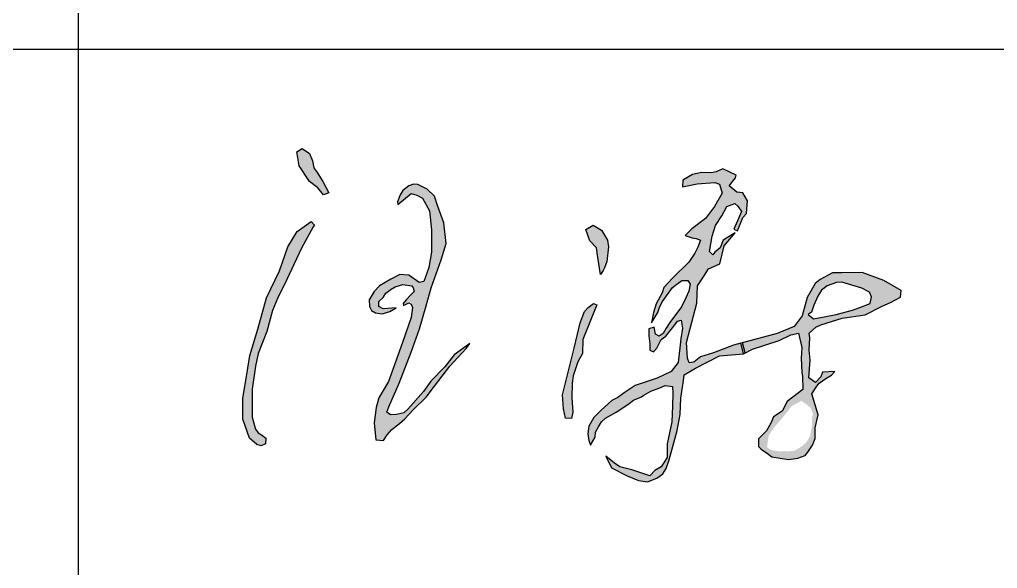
# Model space of a CAD drawing. Extents: x 1036631 to 1215829, y 649019 to 896649.
# Drawn here: x 1210614 to 1213756, y 764586 to 766350 of the extents above; entities that cross this region are included whole.
import ezdxf

# ---------------------------------------------------------------- set-up
doc = ezdxf.new("R2010")
doc.units = 0
doc.header["$LTSCALE"] = 1000
doc.header["$MEASUREMENT"] = 0
doc.layers.add('PUB_TEXT', color=7, linetype='Continuous')
doc.layers.add('图框', color=7, linetype='Continuous')

msp = doc.modelspace()

# ---------------------------------------------------------------- hatches: boundary and pattern name
at = {"layer": 'PUB_TEXT'}
h = msp.add_hatch(color=4, dxfattribs=at)
h.paths.add_polyline_path([(1211520.3, 765614.8), (1211560.8, 765690.6), (1211550.9, 765700.6), (1211506.6, 765668.7), (1211476.1, 765619.1), (1211449.9, 765542.4), (1211408.3, 765455.5), (1211379.9, 765354.7), (1211353.8, 765270.8), (1211343.4, 765202.5), (1211331.8, 765133.3), (1211332.3, 765066.1), (1211353.6, 765004.4), (1211376.4, 764984.7), (1211390.5, 764980.6), (1211404.2, 764986.2), (1211406.2, 765004.9), (1211391.6, 765015.5), (1211374.6, 765025.7), (1211361.6, 765071.8), (1211362.3, 765162.1), (1211373, 765236.2), (1211380.7, 765276.5), (1211408.7, 765347.8), (1211426.7, 765415), (1211443, 765453), (1211472.7, 765515)])
h.paths.add_polyline_path([(1211570.7, 765858.1), (1211560.1, 765873.5), (1211556.1, 765896.2), (1211545.5, 765919.8), (1211522.8, 765935.2), (1211505.8, 765924.6), (1211513.1, 765880), (1211546.3, 765828.9), (1211573.1, 765809.5), (1211591, 765786.8), (1211608, 765792.5), (1211588.5, 765829.8)])
h = msp.add_hatch(color=4, dxfattribs=at)
h.paths.add_polyline_path([(1212786.4, 765230.1), (1212863.4, 765269.6), (1212940.8, 765275.6), (1212931.7, 765309.7), (1212908, 765303.4), (1212843.8, 765279.3), (1212802.7, 765266), (1212780.4, 765249), (1212766.2, 765247.2), (1212759.9, 765261.5), (1212757.2, 765312.3), (1212768.8, 765356.9), (1212790.3, 765438.9), (1212792.7, 765494.1), (1212809.6, 765520.2), (1212828.4, 765549.1), (1212863.8, 765565.2), (1212878.6, 765622.3), (1212913.2, 765664.5), (1212874.7, 765641.2), (1212865, 765616.5), (1212848.1, 765602), (1212841.9, 765594.1), (1212830.9, 765604.6), (1212839.3, 765653.9), (1212849.9, 765688.2), (1212871, 765719.4), (1212886.9, 765749.4), (1212912.4, 765759), (1212921.6, 765749.8), (1212933.5, 765732.6), (1212921.2, 765702.7), (1212912.4, 765684.2), (1212909.3, 765676.3), (1212921.2, 765670.6), (1212937.9, 765714.2), (1212950.3, 765726.9), (1212953.4, 765767.4), (1212937.7, 765792.8), (1212919.3, 765795.1), (1212894.8, 765815.1), (1212914.9, 765841.2), (1212916.5, 765850.1), (1212873.7, 765869.6), (1212852.5, 765860.2), (1212837.5, 765856.8), (1212806.8, 765857.9), (1212776.2, 765852.4), (1212745.6, 765834), (1212744.4, 765811.9), (1212791.7, 765822.1), (1212848, 765826), (1212863.4, 765820.9), (1212872.3, 765791.5), (1212846.7, 765749.3), (1212818.6, 765710.9), (1212773.8, 765677.7), (1212753.3, 765655.9), (1212775.6, 765648.1), (1212788.5, 765646.3), (1212802.7, 765641.4), (1212793.4, 765618.8), (1212783.6, 765598.8), (1212764.5, 765570.4), (1212713.6, 765520.1), (1212684.2, 765488.4), (1212678.9, 765472.2), (1212659.7, 765436.7), (1212655.3, 765422.2), (1212651.1, 765408.1), (1212644.9, 765375.3), (1212665, 765408.8), (1212671.7, 765427.7), (1212680, 765444.2), (1212693.4, 765462), (1212701.3, 765474.2), (1212712.4, 765489.2), (1212726.2, 765499.4), (1212742.3, 765511.6), (1212761.3, 765510.9), (1212768.8, 765499.8), (1212764.4, 765476.6), (1212755, 765456.1), (1212741.1, 765426.5), (1212704.1, 765376.5), (1212691.4, 765358.7), (1212682, 765341), (1212669.4, 765332.7), (1212657.9, 765339.4), (1212652.8, 765361.9), (1212636.2, 765356.5), (1212636.2, 765333.1), (1212639.7, 765307.7), (1212639.7, 765287.3), (1212650.7, 765281.8), (1212661.7, 765293.7), (1212675.7, 765321.7), (1212691.1, 765332.1), (1212716.1, 765365), (1212728, 765381), (1212740, 765383.5), (1212744, 765358), (1212738.5, 765324.1), (1212730.5, 765247.5), (1212708, 765218.6), (1212663.1, 765197.2), (1212592.4, 765174.3), (1212560.2, 765152.3), (1212536.3, 765135.3), (1212517.4, 765125.8), (1212482.6, 765095.1), (1212459.3, 765071.3), (1212442.9, 765043.6), (1212439.8, 765018.4), (1212443.6, 764997.7), (1212449.2, 764982.6), (1212463.7, 765007.8), (1212464.3, 765024.1), (1212474.4, 765041.1), (1212484.5, 765056.8), (1212497.1, 765068.8), (1212531.1, 765088.3), (1212539.3, 765093.9), (1212572.6, 765116.6), (1212586.5, 765126.6), (1212612.3, 765137.3), (1212620.5, 765142.4), (1212643.1, 765155.6), (1212671.5, 765166.9), (1212689.1, 765173.8), (1212711.8, 765170.7), (1212713, 765149.3), (1212711.8, 765107.8), (1212710.5, 765057.4), (1212695.4, 764986), (1212695.4, 764943), (1212675.7, 764912.6), (1212655.1, 764901), (1212639, 764884), (1212581.7, 764902.8), (1212543.2, 764912.6), (1212526.2, 764924.3), (1212498.5, 764946.6), (1212516.4, 764909.9), (1212566.2, 764883.4), (1212603.3, 764868.4), (1212631.6, 764864.9), (1212662.2, 764876.4), (1212681.6, 764890.5), (1212691.8, 764907.7), (1212702, 764934.7), (1212727.2, 765029.3), (1212736.6, 765080.8), (1212739.1, 765133), (1212744.1, 765168.8), (1212746, 765181.4), (1212749.8, 765207.7)])
h.paths.add_polyline_path([(1213054.4, 765318.8), (1213092.6, 765336.9), (1213116.7, 765341.9), (1213127.5, 765296.3), (1213126.1, 765261.7), (1213128.2, 765215.8), (1213129.7, 765203.8), (1213131.1, 765160.7), (1213080.8, 765122.9), (1213064.5, 765091.9), (1213036.3, 765072.9), (1213027.8, 765053.1), (1213013.7, 765028.4), (1212988.2, 765003), (1212988.2, 764977.6), (1212996.7, 764969.8), (1213017.9, 764955), (1213031.3, 764945.1), (1213085, 764936), (1213115.4, 764940.2), (1213138.7, 764948.7), (1213147.1, 764959.3), (1213162, 764982.5), (1213171.1, 765003.7), (1213171.1, 765037.6), (1213180.3, 765079.9), (1213159.8, 765147.6), (1213175.4, 765171.6), (1213183.1, 765181.5), (1213205, 765196.3), (1213223.4, 765206.9), (1213233.3, 765218.9), (1213194.2, 765216.3), (1213189, 765202), (1213171.2, 765183.8), (1213149.9, 765198.8), (1213154.8, 765254.9), (1213151.8, 765287.6), (1213153.3, 765326.8), (1213151.3, 765342.6), (1213172.6, 765361), (1213189, 765369.4), (1213256.9, 765389.9), (1213331, 765401.5), (1213386.3, 765429.1), (1213413.1, 765440.7), (1213444.3, 765457.6), (1213447, 765479), (1213390.8, 765511.1), (1213321.2, 765537), (1213255.2, 765536.1), (1213226.6, 765536.1), (1213186.5, 765514.7), (1213170.4, 765501.3), (1213144.5, 765456.8), (1213129.3, 765397.9), (1213103.5, 765364), (1213048.1, 765340.9), (1212937.2, 765311.2), (1212945.9, 765278.4), (1212968.9, 765290.7)])
h.paths.add_polyline_path([(1213148.1, 765402.2), (1213159.1, 765409.9), (1213166, 765431.7), (1213179.1, 765461.1), (1213190.4, 765480.4), (1213209.1, 765494.2), (1213239.1, 765504.8), (1213256, 765506), (1213320.1, 765487.1), (1213344.8, 765474.3), (1213351.7, 765459), (1213347.3, 765437.3), (1213314.6, 765424.4), (1213290.9, 765416.5), (1213238.5, 765401.7), (1213199.5, 765394.8), (1213164.9, 765388.4)], flags=16)
h.paths.add_polyline_path([(1213111.8, 765117), (1213126.8, 765124.8), (1213155.2, 765103.6), (1213163.5, 765083.6), (1213160.2, 765068.1), (1213160.2, 765044.7), (1213154.6, 765012), (1213144, 764994.2), (1213130.7, 764980.3), (1213102.3, 764963.1), (1213054, 764962.5), (1213037.8, 764964.7), (1213023.9, 764968.6), (1213015.6, 764976.4), (1213021.7, 765014.2), (1213040, 765040.9), (1213063.4, 765067.5), (1213095.1, 765107.5)], flags=16)
h.paths.add_polyline_path([(1212937.2, 765311.2), (1212931.7, 765309.7), (1212940.8, 765275.6), (1212945.9, 765278.4)], flags=17)
msp.add_hatch(color=4, dxfattribs=at).paths.add_polyline_path([(1211876.7, 765425.1), (1211872.2, 765392.5), (1211844.6, 765312.6), (1211799.3, 765186.8), (1211768.5, 765134.5), (1211760.6, 765103.7), (1211753.4, 765053.6), (1211759.2, 764999.2), (1211783.5, 764997), (1211795, 765014.9), (1211810.1, 765032.1), (1211835.2, 765051.5), (1211852.4, 765067.2), (1211878.9, 765095.9), (1211921.2, 765136.7), (1211947.7, 765171.8), (1211997.2, 765236.3), (1212022.3, 765264.2), (1212050.3, 765293.6), (1212061, 765308.6), (1212010.9, 765272.9), (1211980.3, 765234.2), (1211936, 765187.6), (1211912.7, 765154.3), (1211862.2, 765097.4), (1211848.8, 765085.8), (1211826, 765080.4), (1211806.3, 765079.6), (1211794.2, 765088.1), (1211800.5, 765105.5), (1211833.7, 765181.8), (1211872.6, 765281), (1211899.2, 765355.6), (1211920.7, 765430.2), (1211936.5, 765487.8), (1211969.5, 765577.9), (1211984.6, 765629.7), (1211977.7, 765696.1), (1211957.1, 765752.3), (1211948.1, 765782.4), (1211923.5, 765804.5), (1211893.8, 765820.1), (1211880.2, 765821.1), (1211864.7, 765815.6), (1211845.6, 765801), (1211837.5, 765787), (1211828.5, 765764.4), (1211829.8, 765755), (1211872.2, 765790.4), (1211890.4, 765785), (1211909.5, 765775.9), (1211931.2, 765734.9), (1211938.4, 765673.9), (1211937.8, 765601.9), (1211929.8, 765552.6), (1211913.6, 765508.3), (1211898, 765505.4), (1211865.5, 765528.4), (1211836, 765530.4), (1211807.4, 765515.5), (1211770.7, 765494.2), (1211754, 765476.1), (1211738, 765448.8), (1211738.7, 765428.2), (1211745.5, 765414.4), (1211757.9, 765407), (1211779.5, 765404.2), (1211804.4, 765411.9), (1211824.2, 765423.3), (1211782.7, 765420.5), (1211768.2, 765428.2), (1211768.5, 765444.2), (1211783.1, 765456.6), (1211790.9, 765470.1), (1211816.2, 765489.8), (1211846.2, 765498.1), (1211878.2, 765493.3), (1211882.7, 765476.1), (1211871.7, 765465.1), (1211856.8, 765448.8), (1211846.6, 765437.5), (1211848, 765430.7), (1211870.5, 765442)])
h = msp.add_hatch(color=4, dxfattribs=at)
h.paths.add_polyline_path([(1212458.9, 765437.1), (1212441.4, 765424.1), (1212429.4, 765411.6), (1212415.3, 765375.6), (1212395.8, 765294.2), (1212381.7, 765233.4), (1212359.1, 765144.4), (1212362.5, 765098.8), (1212368.7, 765068.9), (1212387.9, 765067.8), (1212391.8, 765088.6), (1212389, 765134.2), (1212389.4, 765181.9), (1212392.6, 765204.9), (1212408.5, 765250.1), (1212423.3, 765276.4), (1212424.5, 765322), (1212468.8, 765433.2)])
h.paths.add_polyline_path([(1212468, 765616.2), (1212472.7, 765584.9), (1212480.8, 765531.1), (1212489.6, 765543.2), (1212493.6, 765552), (1212501.6, 765572), (1212506.4, 765619.4), (1212503.2, 765641), (1212484, 765673.1), (1212457.5, 765689.1), (1212433.4, 765675.5), (1212446.2, 765638.6)])

# ---------------------------------------------------------------- linework, layer by layer
at = {"layer": 'PUB_TEXT', "color": 4}
for p, q in [((1212940.8, 765275.6), (1212931.7, 765309.7)), ((1212945.9, 765278.4), (1212937.2, 765311.2))]:
    msp.add_line(p, q, dxfattribs=at)
for points in [[(1211546.3, 765828.9), (1211513.1, 765880), (1211505.8, 765924.6), (1211522.8, 765935.2), (1211545.5, 765919.8), (1211556.1, 765896.2), (1211560.1, 765873.5), (1211570.7, 765858.1), (1211588.5, 765829.8), (1211608, 765792.5), (1211591, 765786.8), (1211573.1, 765809.5), (1211546.3, 765828.9)], [(1211829.8, 765755), (1211872.2, 765790.4), (1211890.4, 765785), (1211909.5, 765775.9), (1211931.2, 765734.9), (1211938.4, 765673.9), (1211937.8, 765601.9), (1211929.8, 765552.6), (1211913.6, 765508.3), (1211898, 765505.4), (1211865.5, 765528.4), (1211836, 765530.4), (1211807.4, 765515.5), (1211770.7, 765494.2), (1211754, 765476.1), (1211738, 765448.8), (1211738.7, 765428.2), (1211745.5, 765414.4), (1211757.9, 765407), (1211779.5, 765404.2), (1211804.4, 765411.9), (1211824.2, 765423.3), (1211782.7, 765420.5), (1211768.2, 765428.2), (1211768.5, 765444.2), (1211783.1, 765456.6), (1211790.9, 765470.1), (1211808.6, 765483.9), (1211821.7, 765491.3), (1211846.2, 765498.1), (1211874.6, 765493.8), (1211879.5, 765488.1), (1211882.7, 765476.1), (1211871.7, 765465.1), (1211856.8, 765448.8), (1211846.6, 765437.5), (1211848, 765430.7), (1211865, 765439.2), (1211872.8, 765435.7), (1211876.7, 765425.1), (1211872.2, 765392.5), (1211844.6, 765312.6), (1211799.3, 765186.8), (1211768.5, 765134.5), (1211760.6, 765103.7), (1211753.4, 765053.6), (1211759.2, 764999.2), (1211783.5, 764997), (1211795, 765014.9), (1211810.1, 765032.1), (1211835.2, 765051.5), (1211852.4, 765067.2), (1211878.9, 765095.9), (1211921.2, 765136.7), (1211947.7, 765171.8), (1211997.2, 765236.3), (1212022.3, 765264.2), (1212050.3, 765293.6), (1212061, 765308.6), (1212010.9, 765272.9), (1211980.3, 765234.2), (1211936, 765187.6), (1211912.7, 765154.3), (1211862.2, 765097.4), (1211848.8, 765085.8), (1211826, 765080.4), (1211806.3, 765079.6), (1211794.2, 765088.1), (1211800.5, 765105.5), (1211833.7, 765181.8), (1211872.6, 765281), (1211899.2, 765355.6), (1211920.7, 765430.2), (1211936.5, 765487.8), (1211969.5, 765577.9), (1211984.6, 765629.7), (1211977.7, 765696.1), (1211957.1, 765752.3), (1211948.1, 765782.4), (1211923.5, 765804.5), (1211893.8, 765820.1), (1211880.2, 765821.1), (1211864.7, 765815.6), (1211845.6, 765801), (1211837.5, 765787), (1211828.5, 765764.4), (1211828.5, 765764.4), (1211829.8, 765755)], [(1211557.3, 765683.9), (1211520.3, 765614.8), (1211472.7, 765515), (1211443, 765453), (1211426.7, 765415), (1211408.7, 765347.8), (1211380.7, 765276.5), (1211373, 765236.2), (1211362.3, 765162.1), (1211361.6, 765071.8), (1211372.3, 765033.7), (1211381.4, 765021.6), (1211391.6, 765015.5), (1211406.2, 765004.9), (1211406.2, 765004.9), (1211404.2, 764986.2), (1211390.5, 764980.6), (1211376.4, 764984.7), (1211353.6, 765004.4), (1211332.3, 765066.1), (1211331.8, 765133.3), (1211343.4, 765202.5), (1211353.8, 765270.8), (1211379.9, 765354.7), (1211408.3, 765455.5), (1211449.9, 765542.4), (1211476.1, 765619.1), (1211506.6, 765668.7), (1211550.9, 765700.6), (1211562.1, 765689.4), (1211557.3, 765683.9)], [(1212480.8, 765531.1), (1212472.7, 765584.9), (1212468, 765616.2), (1212446.2, 765638.6), (1212433.4, 765675.5), (1212457.5, 765689.1), (1212484, 765673.1), (1212503.2, 765641), (1212506.4, 765619.4), (1212501.6, 765572), (1212493.6, 765552), (1212489.6, 765543.2), (1212480.8, 765531.1)], [(1213148.1, 765402.2), (1213164.9, 765388.4), (1213199.5, 765394.8), (1213238.5, 765401.7), (1213290.9, 765416.5), (1213314.6, 765424.4), (1213347.3, 765437.3), (1213351.7, 765459), (1213344.8, 765474.3), (1213320.1, 765487.1), (1213256, 765506), (1213239.1, 765504.8), (1213209.1, 765494.2), (1213190.4, 765480.4), (1213179.1, 765461.1), (1213166, 765431.7), (1213159.1, 765409.9), (1213148.1, 765402.2)], [(1212468.8, 765433.2), (1212424.5, 765322), (1212423.3, 765276.4), (1212408.5, 765250.1), (1212392.6, 765204.9), (1212389.4, 765181.9), (1212389, 765134.2), (1212391.8, 765088.6), (1212387.9, 765067.8), (1212387.9, 765067.8), (1212368.7, 765068.9), (1212362.5, 765098.8), (1212359.1, 765144.4), (1212381.7, 765233.4), (1212395.8, 765294.2), (1212415.3, 765375.6), (1212429.4, 765411.6), (1212441.4, 765424.1), (1212458.9, 765437.1), (1212468.8, 765433.2)]]:
    msp.add_lwpolyline(points, dxfattribs=at)
msp.add_lwpolyline([(1212744.4, 765811.9), (1212791.7, 765822.1), (1212848, 765826), (1212863.4, 765820.9), (1212872.3, 765791.5), (1212846.7, 765749.3), (1212818.6, 765710.9), (1212773.8, 765677.7), (1212773.8, 765677.7), (1212753.3, 765655.9), (1212775.6, 765648.1), (1212788.5, 765646.3), (1212802.7, 765641.4), (1212793.4, 765618.8), (1212783.6, 765598.8), (1212764.5, 765570.4), (1212713.6, 765520.1), (1212684.2, 765488.4), (1212678.9, 765472.2), (1212659.7, 765436.7), (1212655.3, 765422.2), (1212651.1, 765408.1), (1212644.9, 765375.3), (1212665, 765408.8), (1212671.7, 765427.7), (1212680, 765444.2), (1212693.4, 765462), (1212701.3, 765474.2), (1212712.4, 765489.2), (1212726.2, 765499.4), (1212742.3, 765511.6), (1212761.3, 765510.9), (1212768.8, 765499.8), (1212764.4, 765476.6), (1212755, 765456.1), (1212741.1, 765426.5), (1212704.1, 765376.5), (1212691.4, 765358.7), (1212682, 765341), (1212669.4, 765332.7), (1212657.9, 765339.4), (1212652.8, 765361.9), (1212636.2, 765356.5), (1212636.2, 765333.1), (1212639.7, 765307.7), (1212639.7, 765287.3), (1212650.7, 765281.8), (1212661.7, 765293.7), (1212675.7, 765321.7), (1212691.1, 765332.1), (1212716.1, 765365), (1212728, 765381), (1212740, 765383.5), (1212744, 765358), (1212738.5, 765324.1), (1212730.5, 765247.5), (1212708, 765218.6), (1212663.1, 765197.2), (1212592.4, 765174.3), (1212560.2, 765152.3), (1212536.3, 765135.3), (1212517.4, 765125.8), (1212482.6, 765095.1), (1212459.3, 765071.3), (1212442.9, 765043.6), (1212439.8, 765018.4), (1212443.6, 764997.7), (1212449.2, 764982.6), (1212449.2, 764982.6), (1212463.7, 765007.8), (1212464.3, 765024.1), (1212474.4, 765041.1), (1212484.5, 765056.8), (1212497.1, 765068.8), (1212531.1, 765088.3), (1212539.3, 765093.9), (1212572.6, 765116.6), (1212586.5, 765126.6), (1212612.3, 765137.3), (1212620.5, 765142.4), (1212643.1, 765155.6), (1212671.5, 765166.9), (1212689.1, 765173.8), (1212711.8, 765170.7), (1212713, 765149.3), (1212711.8, 765107.8), (1212710.5, 765057.4), (1212695.4, 764986), (1212695.4, 764943), (1212675.7, 764912.6), (1212655.1, 764901), (1212639, 764884), (1212581.7, 764902.8), (1212543.2, 764912.6), (1212526.2, 764924.3), (1212498.5, 764946.6), (1212498.5, 764946.6), (1212516.4, 764909.9), (1212566.2, 764883.4), (1212603.3, 764868.4), (1212631.6, 764864.9), (1212662.2, 764876.4), (1212681.6, 764890.5), (1212691.8, 764907.7), (1212702, 764934.7), (1212727.2, 765029.3), (1212736.6, 765080.8), (1212739.1, 765133), (1212744.1, 765168.8), (1212746, 765181.4), (1212749.8, 765207.7), (1212786.4, 765230.1), (1212863.4, 765269.6), (1212940.8, 765275.6), (1212968.9, 765290.7), (1213054.4, 765318.8), (1213092.6, 765336.9), (1213116.7, 765341.9), (1213127.5, 765296.3), (1213126.1, 765261.7), (1213128.2, 765215.8), (1213129.7, 765203.8), (1213131.1, 765160.7), (1213080.8, 765122.9), (1213064.5, 765091.9), (1213036.3, 765072.9), (1213027.8, 765053.1), (1213013.7, 765028.4), (1212988.2, 765003), (1212988.2, 764977.6), (1212996.7, 764969.8), (1213017.9, 764955), (1213031.3, 764945.1), (1213085, 764936), (1213115.4, 764940.2), (1213138.7, 764948.7), (1213147.1, 764959.3), (1213162, 764982.5), (1213171.1, 765003.7), (1213171.1, 765037.6), (1213180.3, 765079.9), (1213159.8, 765147.6), (1213175.4, 765171.6), (1213183.1, 765181.5), (1213205, 765196.3), (1213223.4, 765206.9), (1213233.3, 765218.9), (1213194.2, 765216.3), (1213189, 765202), (1213171.2, 765183.8), (1213149.9, 765198.8), (1213154.8, 765254.9), (1213151.8, 765287.6), (1213153.3, 765326.8), (1213151.3, 765342.6), (1213172.6, 765361), (1213189, 765369.4), (1213256.9, 765389.9), (1213331, 765401.5), (1213386.3, 765429.1), (1213413.1, 765440.7), (1213444.3, 765457.6), (1213447, 765479), (1213390.8, 765511.1), (1213390.8, 765511.1), (1213321.2, 765537), (1213255.2, 765536.1), (1213226.6, 765536.1), (1213186.5, 765514.7), (1213170.4, 765501.3), (1213144.5, 765456.8), (1213129.3, 765397.9), (1213129.3, 765397.9), (1213103.5, 765364), (1213048.1, 765340.9), (1212908, 765303.4), (1212843.8, 765279.3), (1212802.7, 765266), (1212780.4, 765249), (1212766.2, 765247.2), (1212759.9, 765261.5), (1212757.2, 765312.3), (1212768.8, 765356.9), (1212790.3, 765438.9), (1212792.7, 765494.1), (1212809.6, 765520.2), (1212828.4, 765549.1), (1212863.8, 765565.2), (1212878.6, 765622.3), (1212913.2, 765664.5), (1212874.7, 765641.2), (1212865, 765616.5), (1212848.1, 765602), (1212841.9, 765594.1), (1212830.9, 765604.6), (1212839.3, 765653.9), (1212849.9, 765688.2), (1212871, 765719.4), (1212886.9, 765749.4), (1212912.4, 765759), (1212921.6, 765749.8), (1212933.5, 765732.6), (1212921.2, 765702.7), (1212912.4, 765684.2), (1212909.3, 765676.3), (1212921.2, 765670.6), (1212937.9, 765714.2), (1212950.3, 765726.9), (1212953.4, 765767.4), (1212937.7, 765792.8), (1212919.3, 765795.1), (1212894.8, 765815.1), (1212914.9, 765841.2), (1212916.5, 765850.1), (1212873.7, 765869.6), (1212852.5, 765860.2), (1212837.5, 765856.8), (1212806.8, 765857.9), (1212776.2, 765852.4), (1212745.6, 765834), (1212744.4, 765811.9)], close=True, dxfattribs=at)
at = {"layer": '图框', "color": 0}
msp.add_line((1205109.1, 766254.7), (1214193.9, 766254.7), dxfattribs=at)
msp.add_line((1205109.1, 766254.7), (1214193.9, 766254.7), dxfattribs=at)
msp.add_lwpolyline([(1210803.4, 757196.7), (1210803.4, 767816.4)], dxfattribs=at)

doc.saveas('drawing.dxf')
